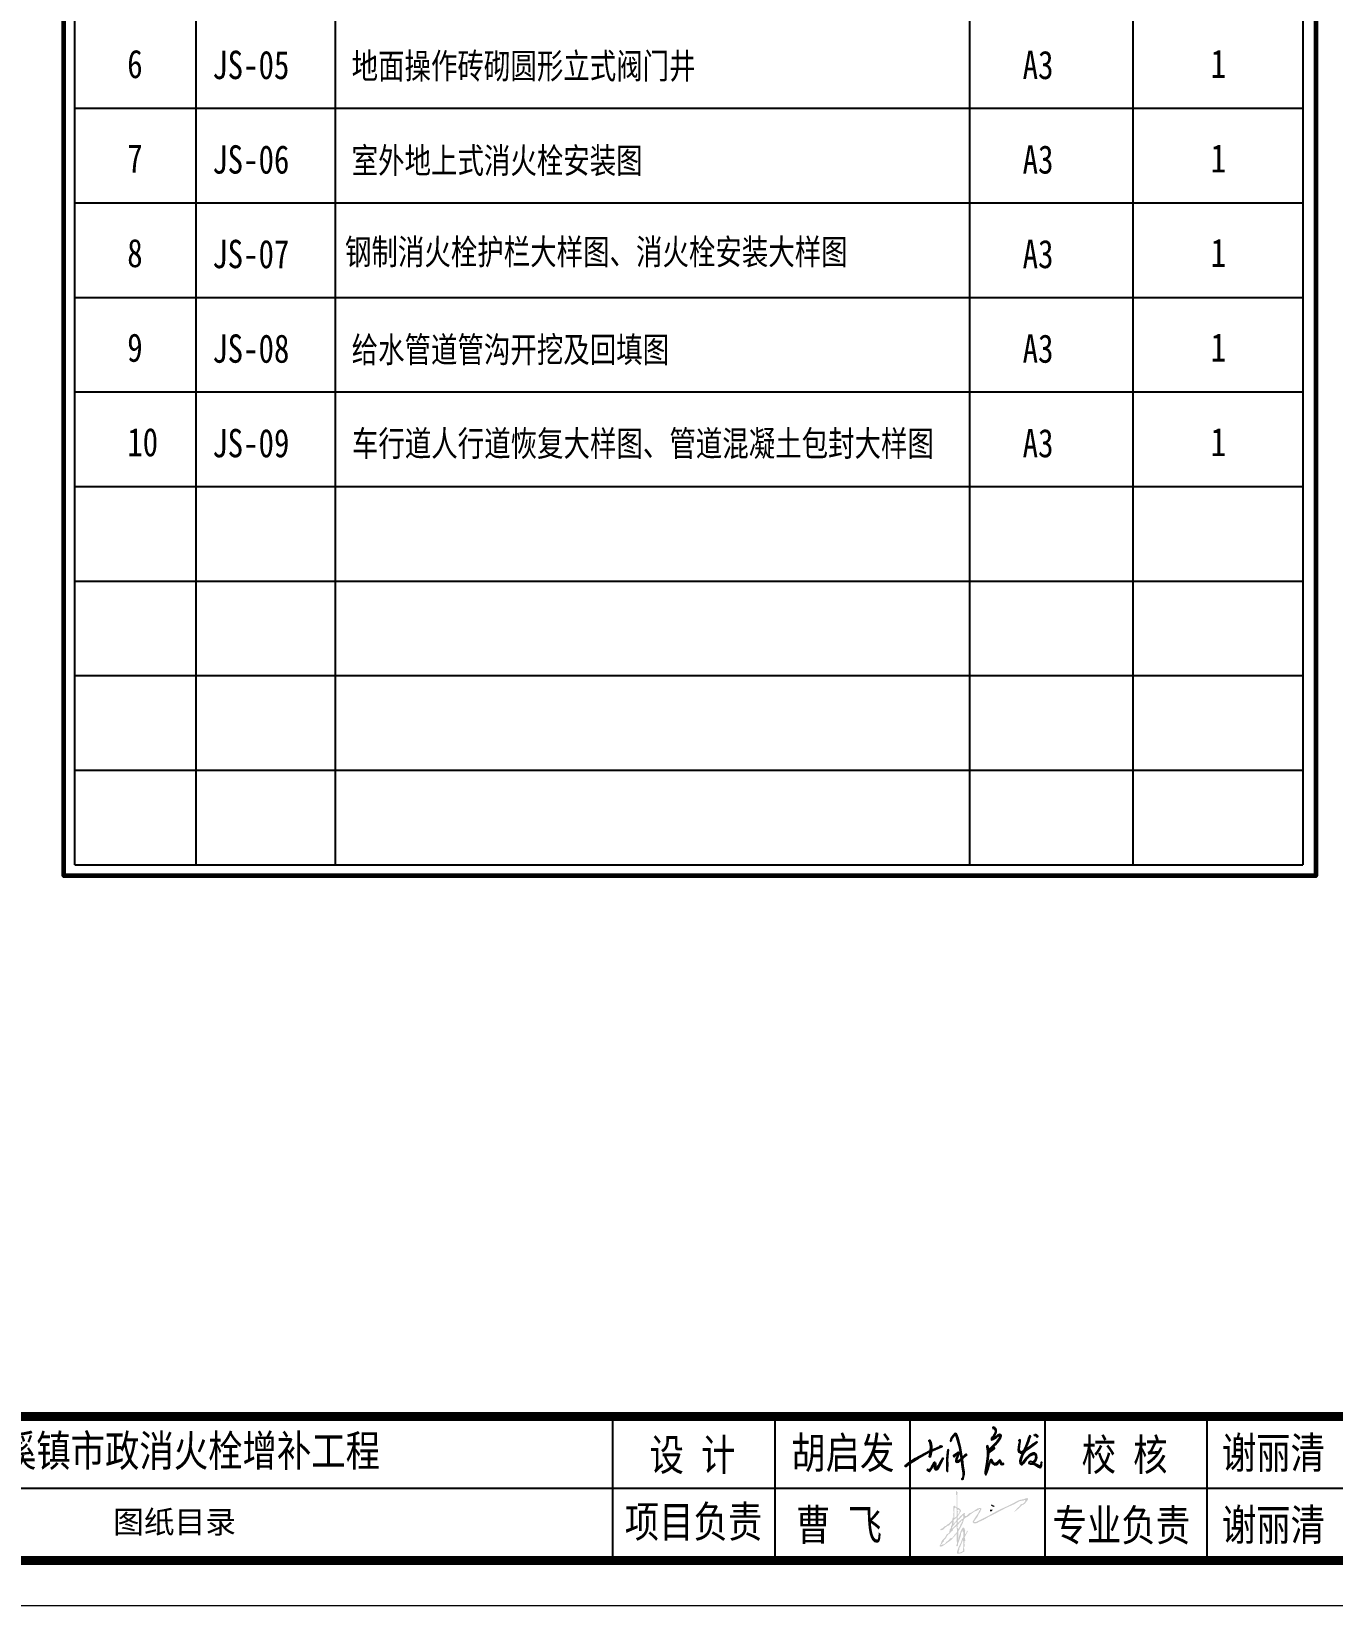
# Model space of a CAD drawing. Header units: millimetres. Extents: x 5592 to 9444, y 2362 to 3548.
# Drawn here: x 6634.9 to 6779.4, y 2721.6 to 2896.4 of the extents above; entities that cross this region are included whole.
import ezdxf
from ezdxf.enums import TextEntityAlignment as Align

# ---------------------------------------------------------------- set-up
doc = ezdxf.new("R2010")
doc.units = ezdxf.units.MM
doc.header["$LTSCALE"] = 250
doc.layers.get('0').update_dxf_attribs({"linetype": 'CONTINUOUS'})
for name, color, linetype in [('PUB_TITLE', 4, 'CONTINUOUS'), ('TK', 7, 'CONTINUOUS'), ('图框', 7, 'CONTINUOUS')]:
    doc.layers.add(name, color=color, linetype=linetype)
doc.styles.add('_TWT_PIPEDN', font='SimSun.ttf', dxfattribs={"width": 0.8, "height": 2, "bigfont": 'HZTXT'})
doc.styles.add('FS', font='SIMFANG.TTF', dxfattribs={"width": 0.8})
doc.styles.add('宋体', font='SimSun.ttf')

# ---------------------------------------------------------------- blocks, each defined once
blk = doc.blocks.new('cf')
at = {"lineweight": 20}
h = blk.add_hatch(color=256, dxfattribs=at)
edge = h.paths.add_edge_path()
edge.add_spline(control_points=[(-1.34, 2.42), (-1.36, 2.43), (-1.41, 2.42), (-1.39, 2.52), (-1.41, 2.59), (-1.39, 2.69), (-1.43, 2.75), (-1.39, 2.79), (-1.35, 2.76), (-1.34, 2.71), (-1.25, 2.69), (-1.3, 2.5), (-1.28, 2.28), (-1.29, 1.93), (-1.28, 1.65), (-1.29, 1.46), (-1.31, 1.29), (-1.13, 1.34), (-1.07, 1.21), (-0.98, 1.14), (-0.97, 1.04), (-1.06, 0.95), (-1.11, 0.82), (-1.17, 0.7), (-1.24, 0.64), (-1.28, 0.58), (-1.28, 0.52), (-1.26, 0.47), (-1.27, 0.39), (-1.18, 0.42), (-1.1, 0.58), (-0.93, 0.7), (-0.81, 0.85), (-0.73, 0.87), (-0.68, 0.91), (-0.65, 0.89), (-0.65, 0.85), (-0.65, 0.79), (-0.66, 0.73), (-0.64, 0.67), (-0.64, 0.63), (-0.6, 0.62), (-0.56, 0.64), (-0.46, 0.65), (-0.38, 0.82), (-0.12, 0.92), (0.16, 1.09), (0.38, 1.26), (0.57, 1.32), (0.66, 1.31), (0.77, 1.31), (0.76, 1.19), (0.69, 1.12), (0.68, 0.98), (0.53, 0.85), (0.47, 0.59), (0.29, 0.4), (0.2, 0.26), (0.16, 0.2), (0.13, 0.18), (0.13, 0.14), (0.17, 0.13), (0.23, 0.12), (0.35, 0.14), (0.64, 0.31), (1.27, 0.58), (2.25, 1.19), (3.29, 1.59), (3.98, 2.02), (4.35, 2.06), (4.53, 2.14), (4.74, 2.2), (4.76, 2.03), (4.61, 1.89), (4.52, 1.69), (4.37, 1.63), (4.33, 1.59), (4.28, 1.6), (4.15, 1.5), (4.03, 1.35), (3.81, 1.16), (3.71, 1.07), (3.58, 1), (3.58, 1.07), (3.69, 1.09), (3.8, 1.32), (4.03, 1.43), (4.14, 1.66), (4.24, 1.67), (4.33, 1.68), (4.41, 1.77), (4.49, 1.86), (4.52, 1.92), (4.53, 2), (4.43, 2.02), (4.36, 1.93), (4.07, 1.97), (3.71, 1.69), (2.93, 1.39), (2.15, 0.94), (1.35, 0.56), (0.92, 0.28), (0.59, 0.16), (0.4, 0.04), (0.21, -0.02), (0.08, 0.04), (0.01, 0.12), (0.05, 0.22), (0.13, 0.33), (0.26, 0.58), (0.49, 0.85), (0.57, 1.09), (0.68, 1.22), (0.59, 1.26), (0.51, 1.15), (0.26, 1.07), (-0.12, 0.85), (-0.38, 0.56), (-0.63, 0.48), (-0.72, 0.38), (-0.77, 0.23), (-0.83, -0.03), (-0.99, -0.28), (-1.11, -0.52), (-1.19, -0.63), (-1.22, -0.7), (-1.2, -0.83), (-1.2, -1), (-1.22, -1.19), (-1.23, -1.31), (-1.24, -1.5), (-1.2, -1.25), (-1.13, -1.08), (-1.05, -0.79), (-0.97, -0.56), (-0.88, -0.45), (-0.83, -0.33), (-0.69, -0.36), (-0.68, -0.48), (-0.59, -0.62), (-0.65, -0.79), (-0.64, -0.91), (-0.65, -0.99), (-0.57, -0.84), (-0.5, -0.78), (-0.5, -0.65), (-0.4, -0.6), (-0.39, -0.67), (-0.44, -0.73), (-0.47, -0.84), (-0.54, -0.92), (-0.57, -0.99), (-0.59, -1.06), (-0.66, -1.12), (-0.67, -1.26), (-0.56, -1.56), (-0.71, -1.49), (-0.66, -1.64), (-0.69, -1.71), (-0.67, -1.77), (-0.66, -1.83), (-0.66, -1.9), (-0.65, -1.97), (-0.77, -2), (-0.68, -2.19), (-0.71, -2.3), (-0.7, -2.44), (-0.83, -2.44), (-0.91, -2.55), (-1.07, -2.55), (-1.19, -2.61), (-1.31, -2.58), (-1.35, -2.45), (-1.25, -2.26), (-1.19, -1.99), (-1.02, -1.71), (-0.93, -1.47), (-0.89, -1.29), (-0.8, -1.2), (-0.75, -1.1), (-0.8, -0.96), (-0.76, -0.79), (-0.82, -0.68), (-0.79, -0.59), (-0.81, -0.58), (-0.84, -0.6), (-0.82, -0.66), (-0.97, -0.72), (-0.97, -1), (-1.07, -1.26), (-1.15, -1.54), (-1.25, -1.72), (-1.23, -1.87), (-1.27, -1.95), (-1.36, -1.96), (-1.39, -1.89), (-1.39, -1.82), (-1.27, -1.74), (-1.38, -1.47), (-1.34, -1.19), (-1.37, -1), (-1.33, -0.82), (-1.46, -1.03), (-1.6, -1.15), (-1.82, -1.44), (-2.12, -1.61), (-2.34, -1.79), (-2.51, -1.91), (-2.65, -1.97), (-2.75, -1.98), (-2.84, -1.91), (-2.68, -1.76), (-2.68, -1.55), (-2.5, -1.34), (-2.29, -1.17), (-2.24, -0.88), (-1.96, -0.84), (-1.98, -0.7), (-1.96, -0.62), (-1.94, -0.54), (-1.93, -0.47), (-1.85, -0.42), (-1.83, -0.32), (-1.83, -0.23), (-1.78, -0.16), (-1.74, -0.08), (-1.79, 0.03), (-1.71, 0.07), (-1.75, 0.11), (-1.81, 0.04), (-1.9, -0.01), (-1.96, -0.16), (-2.14, -0.2), (-2.29, -0.32), (-2.41, -0.45), (-2.52, -0.54), (-2.62, -0.57), (-2.7, -0.58), (-2.76, -0.56), (-2.75, -0.51), (-2.69, -0.48), (-2.63, -0.42), (-2.5, -0.41), (-2.45, -0.24), (-2.25, -0.23), (-2.17, -0.07), (-1.99, -0.03), (-1.9, 0.14), (-1.75, 0.22), (-1.7, 0.34), (-1.72, 0.43), (-1.67, 0.5), (-1.61, 0.52), (-1.64, 0.69), (-1.6, 0.95), (-1.64, 1.24), (-1.65, 1.44), (-1.61, 1.49), (-1.56, 1.47), (-1.52, 1.57), (-1.49, 1.44), (-1.42, 1.45), (-1.34, 1.35), (-1.35, 1.47), (-1.34, 1.72), (-1.34, 2.06), (-1.35, 2.33), (-1.32, 2.41), (-1.34, 2.42)], knot_values=[0, 0, 0, 0, 0.111848, 0.20635, 0.414621, 0.604998, 0.697347, 0.771078, 0.840222, 0.931918, 1.009818, 1.277996, 1.744573, 2.387498, 3.132154, 3.275, 3.547994, 3.76728, 4.038772, 4.224109, 4.381786, 4.553191, 4.901984, 5.114419, 5.295037, 5.412349, 5.476326, 5.65013, 5.73428, 5.779548, 6.087274, 6.693737, 6.910956, 7.131672, 7.174612, 7.220768, 7.279754, 7.394914, 7.554857, 7.633996, 7.713135, 7.761886, 7.834876, 7.96065, 8.286477, 8.766198, 9.443512, 10.095581, 10.308382, 10.506843, 10.637415, 10.810273, 10.984923, 11.231893, 11.500742, 12.012986, 12.68401, 12.868587, 12.964576, 13.051614, 13.096398, 13.130871, 13.247694, 13.47322, 13.785307, 15.102136, 17.246285, 20.16092, 21.266121, 21.728153, 22.156115, 22.45728, 22.61926, 22.92654, 23.558275, 23.741682, 23.816328, 23.867544, 23.996364, 24.638969, 24.996741, 25.540779, 25.575252, 25.626832, 25.799041, 26.103871, 26.936585, 27.235391, 27.33227, 27.430199, 27.776052, 27.944998, 28.076904, 28.17287, 28.32355, 28.462018, 28.778895, 29.731322, 30.881734, 33.422786, 34.733564, 35.791067, 36.232384, 36.656068, 37.054063, 37.260197, 37.402282, 37.58549, 37.795097, 38.159437, 39.135635, 39.639675, 39.765709, 39.865903, 40.013256, 40.431676, 41.358238, 42.371094, 42.560229, 42.791065, 43.078632, 43.410838, 44.269832, 44.686844, 44.910713, 44.991644, 45.14519, 45.593215, 45.940172, 46.179265, 46.358363, 46.610702, 46.931177, 47.714311, 48.103951, 48.302651, 48.528035, 48.696881, 48.907828, 49.077207, 49.619858, 49.752867, 49.804024, 49.986235, 50.216201, 50.513656, 50.598079, 50.65025, 50.806106, 51.076254, 51.215448, 51.394151, 51.508557, 51.588488, 51.87788, 52.379219, 52.411593, 52.647804, 52.79141, 52.865899, 53.000474, 53.153945, 53.25677, 53.3393, 53.676936, 54.004341, 54.128814, 54.303749, 54.553641, 54.849121, 55.10239, 55.300105, 55.452217, 55.792341, 56.410434, 57.005344, 57.543099, 57.847324, 58.015173, 58.21673, 58.464197, 58.781371, 59.100028, 59.171648, 59.194538, 59.240319, 59.32217, 59.488785, 59.9355, 60.687524, 61.075804, 61.561155, 61.766039, 61.908202, 62.031486, 62.150824, 62.284226, 62.40002, 62.860547, 63.587626, 63.966188, 64.089391, 64.300372, 64.728867, 65.474589, 66.136216, 66.639848, 67.037342, 67.299746, 67.474095, 67.597344, 67.785197, 68.381842, 68.797422, 69.231879, 69.853511, 70.245303, 70.388908, 70.555467, 70.682027, 70.84381, 70.959604, 71.176419, 71.363128, 71.44563, 71.630093, 71.855416, 71.94345, 71.986872, 72.106248, 72.316253, 72.623269, 72.870657, 73.319292, 73.62325, 73.873142, 74.067384, 74.231514, 74.314044, 74.366215, 74.482919, 74.659024, 74.820894, 75.147271, 75.459126, 75.78488, 76.0001, 76.427144, 76.753551, 76.905663, 77.121496, 77.238181, 77.343181, 77.439997, 78.045242, 78.879637, 79.054772, 79.127143, 79.198811, 79.318605, 79.435142, 79.638965, 79.735773, 79.898934, 80.014798, 81.324576, 81.526645, 81.646076, 81.646076, 81.646076, 81.646076], degree=3, periodic=0)
edge = h.paths.add_edge_path(flags=16)
edge.add_spline(control_points=[(-1.26, 0.25), (-1.22, 0.29), (-1.13, 0.37), (-1.02, 0.48), (-0.94, 0.56), (-0.89, 0.62), (-0.86, 0.66), (-0.84, 0.68), (-0.81, 0.7), (-0.81, 0.66), (-0.77, 0.66), (-0.78, 0.61), (-0.78, 0.56), (-0.78, 0.51), (-0.77, 0.46), (-0.81, 0.44), (-0.84, 0.39), (-0.9, 0.36), (-0.98, 0.33), (-1.02, 0.27), (-1.06, 0.22), (-1.12, 0.19), (-1.14, 0.13), (-1.2, 0.1), (-1.21, 0.06), (-1.24, 0.06), (-1.26, 0.08), (-1.27, 0.1), (-1.28, 0.14), (-1.27, 0.18), (-1.28, 0.22), (-1.27, 0.24), (-1.26, 0.25)], knot_values=[0, 0, 0, 0, 0.182884, 0.349409, 0.468687, 0.52429, 0.573697, 0.61288, 0.631925, 0.658846, 0.687033, 0.719346, 0.781664, 0.83475, 0.874056, 0.906869, 0.955954, 1.030425, 1.110986, 1.197893, 1.250136, 1.315771, 1.38503, 1.432631, 1.475574, 1.498671, 1.516705, 1.541675, 1.579249, 1.627774, 1.671628, 1.696599, 1.696599, 1.696599, 1.696599], degree=3, periodic=0)
edge = h.paths.add_edge_path(flags=16)
edge.add_spline(control_points=[(-1.24, 1.17), (-1.23, 1.18), (-1.2, 1.18), (-1.15, 1.18), (-1.15, 1.12), (-1.1, 1.13), (-1.07, 1.08), (-1.08, 1.04), (-1.12, 1), (-1.12, 0.95), (-1.12, 0.89), (-1.2, 0.89), (-1.18, 0.81), (-1.2, 0.74), (-1.28, 0.76), (-1.26, 0.84), (-1.27, 0.9), (-1.27, 0.96), (-1.24, 0.98), (-1.21, 0.99), (-1.22, 1.01), (-1.23, 1.02), (-1.25, 1.03), (-1.27, 1.05), (-1.29, 1.08), (-1.28, 1.11), (-1.29, 1.15), (-1.26, 1.17), (-1.25, 1.17), (-1.24, 1.17)], knot_values=[0, 0, 0, 0, 0.046973, 0.081256, 0.1275, 0.170804, 0.212799, 0.250896, 0.301372, 0.3579, 0.405582, 0.449226, 0.527479, 0.587502, 0.632371, 0.720687, 0.790572, 0.825779, 0.866963, 0.884561, 0.902029, 0.923676, 0.946701, 0.971412, 1.003965, 1.03893, 1.073986, 1.107193, 1.119637, 1.119637, 1.119637, 1.119637], degree=3, periodic=0)
edge = h.paths.add_edge_path(flags=16)
edge.add_spline(control_points=[(-1.64, 0.25), (-1.61, 0.25), (-1.58, 0.28), (-1.55, 0.34), (-1.5, 0.38), (-1.45, 0.41), (-1.42, 0.46), (-1.4, 0.48), (-1.36, 0.5), (-1.35, 0.45), (-1.34, 0.41), (-1.36, 0.35), (-1.34, 0.31), (-1.36, 0.26), (-1.39, 0.24), (-1.41, 0.2), (-1.45, 0.17), (-1.48, 0.12), (-1.53, 0.09), (-1.55, 0.05), (-1.54, 0.01), (-1.57, -0.01), (-1.64, -0.01), (-1.61, 0.1), (-1.62, 0.17), (-1.62, 0.22), (-1.64, 0.24), (-1.64, 0.25)], knot_values=[0, 0, 0, 0, 0.07257, 0.12575, 0.181313, 0.257095, 0.310355, 0.345119, 0.369973, 0.412029, 0.460462, 0.521402, 0.575559, 0.595896, 0.647759, 0.687721, 0.742306, 0.807055, 0.848086, 0.90281, 0.925997, 0.962571, 1.006499, 1.087537, 1.204577, 1.24282, 1.259541, 1.259541, 1.259541, 1.259541], degree=3, periodic=0)
edge = h.paths.add_edge_path(flags=16)
edge.add_spline(control_points=[(-1.56, 1.29), (-1.53, 1.29), (-1.49, 1.31), (-1.48, 1.35), (-1.45, 1.38), (-1.43, 1.35), (-1.45, 1.32), (-1.4, 1.3), (-1.37, 1.3), (-1.35, 1.27), (-1.35, 1.24), (-1.35, 1.2), (-1.35, 1.17), (-1.35, 1.13), (-1.35, 1.07), (-1.35, 1.02), (-1.35, 0.95), (-1.35, 0.89), (-1.35, 0.82), (-1.34, 0.76), (-1.35, 0.71), (-1.34, 0.67), (-1.35, 0.64), (-1.36, 0.61), (-1.4, 0.6), (-1.4, 0.55), (-1.45, 0.54), (-1.48, 0.52), (-1.49, 0.47), (-1.57, 0.49), (-1.55, 0.59), (-1.55, 0.68), (-1.56, 0.8), (-1.55, 0.91), (-1.55, 1), (-1.55, 1.06), (-1.55, 1.1), (-1.55, 1.15), (-1.55, 1.2), (-1.54, 1.23), (-1.57, 1.28), (-1.56, 1.29)], knot_values=[0, 0, 0, 0, 0.075688, 0.113653, 0.136399, 0.162159, 0.188361, 0.224857, 0.267693, 0.294419, 0.329354, 0.362833, 0.396312, 0.431247, 0.486637, 0.556522, 0.606013, 0.671516, 0.748718, 0.812832, 0.862344, 0.898764, 0.926764, 0.953489, 0.988227, 1.032021, 1.075664, 1.116466, 1.158461, 1.198217, 1.297723, 1.392349, 1.494284, 1.639853, 1.725747, 1.765048, 1.820381, 1.865505, 1.903463, 1.95441, 2.000372, 2.000372, 2.000372, 2.000372], degree=3, periodic=0)
edge = h.paths.add_edge_path(flags=16)
edge.add_spline(control_points=[(-1.72, -0.33), (-1.71, -0.29), (-1.69, -0.23), (-1.62, -0.18), (-1.58, -0.12), (-1.53, -0.07), (-1.47, -0.02), (-1.49, 0.05), (-1.44, 0.07), (-1.42, 0.11), (-1.4, 0.13), (-1.37, 0.13), (-1.36, 0.09), (-1.35, 0.05), (-1.35, 0), (-1.36, -0.04), (-1.37, -0.07), (-1.4, -0.11), (-1.43, -0.16), (-1.5, -0.2), (-1.55, -0.27), (-1.6, -0.31), (-1.64, -0.35), (-1.68, -0.38), (-1.7, -0.41), (-1.73, -0.43), (-1.75, -0.41), (-1.76, -0.39), (-1.75, -0.36), (-1.72, -0.35), (-1.72, -0.33), (-1.72, -0.33)], knot_values=[0, 0, 0, 0, 0.121483, 0.180593, 0.258126, 0.334236, 0.396236, 0.465213, 0.507625, 0.539749, 0.56937, 0.59026, 0.621894, 0.671023, 0.727227, 0.765024, 0.793071, 0.822026, 0.905319, 0.980599, 1.052236, 1.140864, 1.193164, 1.228542, 1.275127, 1.297446, 1.315409, 1.339871, 1.364436, 1.397553, 1.417867, 1.417867, 1.417867, 1.417867], degree=3, periodic=0)
edge = h.paths.add_edge_path(flags=16)
edge.add_spline(control_points=[(-1.27, -0.1), (-1.22, -0.09), (-1.15, -0.04), (-1.11, 0.08), (-1.02, 0.12), (-0.97, 0.2), (-0.93, 0.24), (-0.91, 0.28), (-0.88, 0.26), (-0.87, 0.21), (-0.86, 0.14), (-0.93, 0.1), (-0.94, 0.02), (-0.99, -0.05), (-1.05, -0.13), (-1.05, -0.27), (-1.15, -0.33), (-1.15, -0.44), (-1.22, -0.44), (-1.25, -0.42), (-1.29, -0.39), (-1.28, -0.31), (-1.27, -0.24), (-1.29, -0.17), (-1.25, -0.13), (-1.28, -0.1), (-1.27, -0.1)], knot_values=[0, 0, 0, 0, 0.159193, 0.236528, 0.363175, 0.443316, 0.506796, 0.53941, 0.549805, 0.605465, 0.680612, 0.745965, 0.81525, 0.893918, 1.01552, 1.121797, 1.260897, 1.331077, 1.383063, 1.419189, 1.457973, 1.524316, 1.6112, 1.680361, 1.738068, 1.744512, 1.744512, 1.744512, 1.744512], degree=3, periodic=0)
edge = h.paths.add_edge_path(flags=16)
edge.add_spline(control_points=[(-1.59, -0.42), (-1.56, -0.38), (-1.5, -0.32), (-1.41, -0.28), (-1.38, -0.2), (-1.34, -0.25), (-1.34, -0.29), (-1.35, -0.37), (-1.33, -0.46), (-1.33, -0.55), (-1.33, -0.63), (-1.32, -0.7), (-1.35, -0.77), (-1.43, -0.82), (-1.45, -0.92), (-1.55, -0.95), (-1.55, -1.04), (-1.63, -1.09), (-1.67, -1.18), (-1.74, -1.23), (-1.82, -1.27), (-1.92, -1.26), (-1.96, -1.38), (-2.07, -1.43), (-2.13, -1.54), (-2.22, -1.55), (-2.27, -1.59), (-2.27, -1.65), (-2.34, -1.69), (-2.39, -1.75), (-2.46, -1.78), (-2.53, -1.79), (-2.59, -1.82), (-2.64, -1.82), (-2.67, -1.87), (-2.69, -1.81), (-2.66, -1.77), (-2.6, -1.74), (-2.57, -1.66), (-2.53, -1.58), (-2.42, -1.54), (-2.47, -1.43), (-2.36, -1.37), (-2.32, -1.28), (-2.22, -1.23), (-2.23, -1.15), (-2.17, -1.08), (-2.1, -0.97), (-1.98, -0.88), (-1.89, -0.8), (-1.85, -0.73), (-1.81, -0.69), (-1.75, -0.66), (-1.72, -0.61), (-1.66, -0.6), (-1.68, -0.55), (-1.68, -0.5), (-1.65, -0.49), (-1.65, -0.44), (-1.6, -0.43), (-1.59, -0.42)], knot_values=[0, 0, 0, 0, 0.148931, 0.249336, 0.294362, 0.33513, 0.364519, 0.451019, 0.557993, 0.638733, 0.71654, 0.805874, 0.850986, 0.926435, 1.06627, 1.125639, 1.203239, 1.287032, 1.386961, 1.485572, 1.554109, 1.642329, 1.740925, 1.875709, 1.994661, 2.081402, 2.136475, 2.169333, 2.254945, 2.334468, 2.404147, 2.493675, 2.540258, 2.599703, 2.634895, 2.662235, 2.711482, 2.78127, 2.867637, 2.949211, 3.057731, 3.141301, 3.228973, 3.375957, 3.435389, 3.522085, 3.566081, 3.718278, 3.898079, 4.026637, 4.072211, 4.127286, 4.205712, 4.264861, 4.293259, 4.362421, 4.382593, 4.415207, 4.456471, 4.514566, 4.514566, 4.514566, 4.514566], degree=3, periodic=0)
edge = h.paths.add_edge_path(flags=16)
edge.add_spline(control_points=[(-1.01, -1.92), (-1.01, -1.88), (-0.99, -1.8), (-0.92, -1.73), (-0.93, -1.64), (-0.87, -1.59), (-0.86, -1.53), (-0.87, -1.47), (-0.81, -1.43), (-0.79, -1.49), (-0.78, -1.56), (-0.78, -1.64), (-0.79, -1.75), (-0.8, -1.87), (-0.77, -2), (-0.8, -2.12), (-0.79, -2.22), (-0.8, -2.3), (-0.78, -2.37), (-0.83, -2.41), (-0.88, -2.38), (-0.9, -2.43), (-0.96, -2.42), (-1, -2.47), (-1.06, -2.46), (-1.09, -2.52), (-1.14, -2.49), (-1.2, -2.48), (-1.18, -2.42), (-1.2, -2.35), (-1.12, -2.29), (-1.13, -2.19), (-1.12, -2.09), (-1.07, -2.01), (-1.01, -1.96), (-1.01, -1.92)], knot_values=[0, 0, 0, 0, 0.135445, 0.222482, 0.291691, 0.361566, 0.438483, 0.482255, 0.531213, 0.573179, 0.646565, 0.74371, 0.823192, 0.963558, 1.111469, 1.205637, 1.327967, 1.41072, 1.461219, 1.523148, 1.559863, 1.590403, 1.657659, 1.709574, 1.76895, 1.804579, 1.862632, 1.909432, 1.959803, 2.024566, 2.102417, 2.21488, 2.294768, 2.405915, 2.507763, 2.507763, 2.507763, 2.507763], degree=3, periodic=0)
h = blk.add_hatch(color=256, dxfattribs=at)
edge = h.paths.add_edge_path()
edge.add_spline(control_points=[(1.54, 1.19), (1.58, 1.19), (1.63, 1.19), (1.7, 1.19), (1.74, 1.17), (1.75, 1.13), (1.69, 1.13), (1.68, 1.09), (1.66, 1.07), (1.64, 1.03), (1.58, 1.03), (1.5, 1.04), (1.52, 1.11), (1.5, 1.15), (1.53, 1.2), (1.54, 1.19)], knot_values=[0, 0, 0, 0, 0.108909, 0.167785, 0.202101, 0.227001, 0.273419, 0.306348, 0.341935, 0.367794, 0.441596, 0.506763, 0.55202, 0.618862, 0.659023, 0.659023, 0.659023, 0.659023], degree=3, periodic=0)
edge = h.paths.add_edge_path()
edge.add_spline(control_points=[(1.63, 1.61), (1.66, 1.62), (1.72, 1.62), (1.72, 1.55), (1.78, 1.54), (1.83, 1.54), (1.88, 1.52), (1.86, 1.46), (1.87, 1.39), (1.82, 1.4), (1.79, 1.39), (1.78, 1.43), (1.78, 1.46), (1.74, 1.46), (1.71, 1.44), (1.69, 1.45), (1.68, 1.47), (1.67, 1.49), (1.64, 1.52), (1.61, 1.51), (1.59, 1.53), (1.56, 1.54), (1.58, 1.57), (1.59, 1.59), (1.61, 1.61), (1.62, 1.6), (1.63, 1.61)], knot_values=[0, 0, 0, 0, 0.079153, 0.125655, 0.178983, 0.229656, 0.26487, 0.323859, 0.389436, 0.420355, 0.447324, 0.482873, 0.500381, 0.545006, 0.573017, 0.591626, 0.606361, 0.641686, 0.663864, 0.697364, 0.72344, 0.754166, 0.785023, 0.804106, 0.820184, 0.850884, 0.850884, 0.850884, 0.850884], degree=3, periodic=0)
blk = doc.blocks.new('A$C6CF24501')
at = {"color": 1, "xscale": 1.848000000000013, "yscale": 1.848000000000013, "zscale": 1.848000000000013}
blk.add_blockref('cf', (0, 0), dxfattribs=at)
blk = doc.blocks.new('A$C1E3F46AF')
at = {"color": 7, "xscale": 0.79872, "yscale": 0.79872, "zscale": 0.79872}
blk.add_blockref('A$C6CF24501', (0, 0), dxfattribs=at)
blk = doc.blocks.new('FFFFFFFFFFFFFFFFFFFFD')
for points in [[(1579, 4363), (1588, 4362), (1600, 4355), (1606, 4343), (1607, 4331), (1604, 4315), (1595, 4299), (1586, 4282), (1577, 4272), (1567, 4257), (1564, 4248), (1567, 4243), (1582, 4250), (1617, 4273), (1639, 4285), (1651, 4288), (1657, 4286), (1657, 4280), (1648, 4261), (1623, 4228), (1568, 4173), (1551, 4156), (1538, 4139), (1534, 4140), (1530, 4163), (1528, 4179), (1521, 4181), (1518, 4179), (1518, 4170), (1525, 4129), (1526, 4108), (1525, 4080), (1519, 4023), (1510, 3979), (1504, 3938), (1500, 3914), (1499, 3897), (1506, 3886), (1511, 3891), (1521, 3919), (1530, 3947), (1543, 3986), (1553, 4019), (1561, 4028), (1574, 4005), (1596, 3986), (1619, 3992), (1641, 4015), (1648, 4021), (1666, 3995), (1675, 3991), (1688, 3993), (1690, 3999), (1683, 4002), (1678, 3999), (1667, 4009), (1656, 4032), (1648, 4035), (1635, 4023), (1611, 4001), (1603, 3997), (1583, 4012), (1568, 4039), (1558, 4039), (1549, 4022), (1538, 3987), (1523, 3942), (1513, 3912), (1508, 3917), (1514, 3946), (1529, 4024), (1538, 4105), (1537, 4112), (1590, 4147), (1598, 4156), (1593, 4165), (1587, 4167), (1588, 4157), (1572, 4146), (1549, 4129), (1540, 4126), (1540, 4130), (1562, 4153), (1605, 4195), (1638, 4233), (1659, 4265), (1665, 4285), (1660, 4297), (1649, 4299), (1628, 4290), (1592, 4266), (1579, 4256), (1577, 4260), (1594, 4283), (1607, 4306), (1613, 4325), (1614, 4343), (1609, 4356), (1600, 4366), (1584, 4374), (1579, 4371), (1578, 4367)], [(676, 3976), (726, 4014), (785, 4051), (881, 4105), (937, 4135), (942, 4174), (933, 4214), (920, 4233), (930, 4240), (937, 4229), (946, 4200), (949, 4180), (947, 4139), (952, 4138), (1032, 4172), (1036, 4171), (1035, 4178), (1045, 4181), (1055, 4178), (1054, 4172), (948, 4128), (933, 4066), (929, 4068), (939, 4123), (929, 4120), (809, 4053), (720, 3997), (686, 3971), (680, 3969), (677, 3972)], [(1149, 4232), (1153, 4244), (1159, 4260), (1178, 4286), (1190, 4297), (1195, 4300), (1200, 4293), (1215, 4238), (1235, 4167), (1255, 4054), (1254, 4051), (1241, 4040), (1227, 4028), (1217, 4024), (1212, 4024), (1207, 4024), (1204, 4029), (1204, 4036), (1218, 4070), (1230, 4101), (1230, 4112), (1224, 4114), (1218, 4113), (1200, 4102), (1188, 4093), (1179, 4084), (1173, 4083), (1179, 4072), (1184, 4073), (1197, 4088), (1216, 4100), (1224, 4101), (1218, 4083), (1203, 4053), (1198, 4032), (1200, 4020), (1212, 4016), (1229, 4018), (1255, 4039), (1258, 4028), (1262, 3992), (1268, 3944), (1275, 3902), (1274, 3882), (1271, 3853), (1268, 3844), (1262, 3844), (1259, 3845), (1260, 3840), (1265, 3839), (1273, 3845), (1279, 3863), (1284, 3892), (1283, 3915), (1275, 3978), (1266, 4045), (1275, 4058), (1311, 4090), (1310, 4093), (1305, 4093), (1289, 4082), (1267, 4062), (1262, 4077), (1243, 4176), (1221, 4259), (1206, 4301), (1198, 4306), (1193, 4308), (1177, 4293), (1155, 4264), (1147, 4247), (1143, 4234)], [(1847, 4238), (1853, 4231), (1852, 4213), (1848, 4192), (1841, 4142), (1842, 4129), (1850, 4116), (1859, 4109), (1883, 4112), (1887, 4111), (1874, 4081), (1859, 4042), (1856, 4024), (1859, 4001), (1869, 3991), (1882, 3992), (1895, 4006), (1922, 4041), (1948, 4069), (1970, 4086), (1994, 4098), (2009, 4096), (2019, 4085), (2021, 4070), (2019, 4054), (2017, 4043), (2007, 4029), (1994, 4012), (1988, 4014), (1966, 4021), (1954, 4016), (1951, 4006), (1966, 3997), (1987, 3998), (1995, 3999), (2010, 3989), (2050, 3965), (2067, 3959), (2074, 3963), (2081, 3982), (2080, 4013), (2076, 3999), (2069, 3978), (2066, 3969), (2025, 3992), (2002, 4008), (2017, 4026), (2026, 4041), (2033, 4064), (2029, 4084), (2022, 4099), (2010, 4106), (1994, 4106), (1977, 4100), (1952, 4085), (1929, 4064), (1903, 4030), (1886, 4009), (1877, 4002), (1868, 4008), (1871, 4038), (1885, 4080), (1900, 4115), (1912, 4129), (1966, 4167), (2023, 4206), (2035, 4219), (2033, 4222), (2024, 4216), (1982, 4189), (1920, 4148), (1913, 4144), (1918, 4159), (1949, 4229), (1958, 4258), (1966, 4280), (1964, 4285), (1955, 4283), (1947, 4257), (1936, 4224), (1917, 4179), (1901, 4145), (1897, 4131), (1882, 4122), (1870, 4117), (1859, 4121), (1851, 4144), (1855, 4181), (1861, 4223), (1859, 4242), (1853, 4244), (1846, 4238)], [(2010, 4300), (2021, 4299), (2028, 4297), (2037, 4284), (2039, 4275), (2036, 4273), (2026, 4287), (2015, 4291), (2007, 4290)], [(914, 3942), (919, 3935), (923, 3930), (933, 3942), (951, 3967), (963, 3984), (968, 3999), (980, 4013), (985, 4012), (990, 3998), (988, 3968), (990, 3951), (993, 3946), (998, 3944), (1005, 3952), (1022, 3979), (1035, 4000), (1055, 4034), (1066, 4055), (1067, 4050), (1056, 4030), (1032, 3983), (1020, 3960), (1009, 3942), (1000, 3937), (991, 3937), (984, 3945), (982, 3973), (981, 3995), (979, 3999), (973, 3995), (968, 3979), (956, 3960), (943, 3940), (928, 3919), (916, 3921), (909, 3930), (908, 3940), (912, 3942)], [(1112, 4137), (1116, 4136), (1113, 4119), (1107, 4054), (1105, 4006), (1106, 3975), (1105, 3928), (1108, 3922), (1112, 3920), (1114, 3938), (1115, 3996), (1114, 4034), (1116, 4070), (1121, 4113), (1123, 4138), (1118, 4143)]]:
    blk.add_hatch(color=7).paths.add_polyline_path(points)
at = {"color": 7}
for points in [[(1579, 4363), (1588, 4362), (1600, 4355), (1606, 4343), (1607, 4331), (1604, 4315), (1595, 4299), (1586, 4282), (1577, 4272), (1567, 4257), (1564, 4248), (1567, 4243), (1582, 4250), (1617, 4273), (1639, 4285), (1651, 4288), (1657, 4286), (1657, 4280), (1648, 4261), (1623, 4228), (1568, 4173), (1551, 4156), (1538, 4139), (1534, 4140), (1530, 4163), (1528, 4179), (1521, 4181), (1518, 4179), (1518, 4170), (1525, 4129), (1526, 4108), (1525, 4080), (1519, 4023), (1510, 3979), (1504, 3938), (1500, 3914), (1499, 3897), (1506, 3886), (1511, 3891), (1521, 3919), (1530, 3947), (1543, 3986), (1553, 4019), (1561, 4028), (1574, 4005), (1596, 3986), (1619, 3992), (1641, 4015), (1648, 4021), (1666, 3995), (1675, 3991), (1688, 3993), (1690, 3999), (1683, 4002), (1678, 3999), (1667, 4009), (1656, 4032), (1648, 4035), (1635, 4023), (1611, 4001), (1603, 3997), (1583, 4012), (1568, 4039), (1558, 4039), (1549, 4022), (1538, 3987), (1523, 3942), (1513, 3912), (1508, 3917), (1514, 3946), (1529, 4024), (1538, 4105), (1537, 4112), (1590, 4147), (1598, 4156), (1593, 4165), (1587, 4167), (1588, 4157), (1572, 4146), (1549, 4129), (1540, 4126), (1540, 4130), (1562, 4153), (1605, 4195), (1638, 4233), (1659, 4265), (1665, 4285), (1660, 4297), (1649, 4299), (1628, 4290), (1592, 4266), (1579, 4256), (1577, 4260), (1594, 4283), (1607, 4306), (1613, 4325), (1614, 4343), (1609, 4356), (1600, 4366), (1584, 4374), (1579, 4371), (1578, 4367)], [(676, 3976), (726, 4014), (785, 4051), (881, 4105), (937, 4135), (942, 4174), (933, 4214), (920, 4233), (930, 4240), (937, 4229), (946, 4200), (949, 4180), (947, 4139), (952, 4138), (1032, 4172), (1036, 4171), (1035, 4178), (1045, 4181), (1055, 4178), (1054, 4172), (948, 4128), (933, 4066), (929, 4068), (939, 4123), (929, 4120), (809, 4053), (720, 3997), (686, 3971), (680, 3969), (677, 3972)], [(1149, 4232), (1153, 4244), (1159, 4260), (1178, 4286), (1190, 4297), (1195, 4300), (1200, 4293), (1215, 4238), (1235, 4167), (1255, 4054), (1254, 4051), (1241, 4040), (1227, 4028), (1217, 4024), (1212, 4024), (1207, 4024), (1204, 4029), (1204, 4036), (1218, 4070), (1230, 4101), (1230, 4112), (1224, 4114), (1218, 4113), (1200, 4102), (1188, 4093), (1179, 4084), (1173, 4083), (1179, 4072), (1184, 4073), (1197, 4088), (1216, 4100), (1224, 4101), (1218, 4083), (1203, 4053), (1198, 4032), (1200, 4020), (1212, 4016), (1229, 4018), (1255, 4039), (1258, 4028), (1262, 3992), (1268, 3944), (1275, 3902), (1274, 3882), (1271, 3853), (1268, 3844), (1262, 3844), (1259, 3845), (1260, 3840), (1265, 3839), (1273, 3845), (1279, 3863), (1284, 3892), (1283, 3915), (1275, 3978), (1266, 4045), (1275, 4058), (1311, 4090), (1310, 4093), (1305, 4093), (1289, 4082), (1267, 4062), (1262, 4077), (1243, 4176), (1221, 4259), (1206, 4301), (1198, 4306), (1193, 4308), (1177, 4293), (1155, 4264), (1147, 4247), (1143, 4234)], [(1847, 4238), (1853, 4231), (1852, 4213), (1848, 4192), (1841, 4142), (1842, 4129), (1850, 4116), (1859, 4109), (1883, 4112), (1887, 4111), (1874, 4081), (1859, 4042), (1856, 4024), (1859, 4001), (1869, 3991), (1882, 3992), (1895, 4006), (1922, 4041), (1948, 4069), (1970, 4086), (1994, 4098), (2009, 4096), (2019, 4085), (2021, 4070), (2019, 4054), (2017, 4043), (2007, 4029), (1994, 4012), (1988, 4014), (1966, 4021), (1954, 4016), (1951, 4006), (1966, 3997), (1987, 3998), (1995, 3999), (2010, 3989), (2050, 3965), (2067, 3959), (2074, 3963), (2081, 3982), (2080, 4013), (2076, 3999), (2069, 3978), (2066, 3969), (2025, 3992), (2002, 4008), (2017, 4026), (2026, 4041), (2033, 4064), (2029, 4084), (2022, 4099), (2010, 4106), (1994, 4106), (1977, 4100), (1952, 4085), (1929, 4064), (1903, 4030), (1886, 4009), (1877, 4002), (1868, 4008), (1871, 4038), (1885, 4080), (1900, 4115), (1912, 4129), (1966, 4167), (2023, 4206), (2035, 4219), (2033, 4222), (2024, 4216), (1982, 4189), (1920, 4148), (1913, 4144), (1918, 4159), (1949, 4229), (1958, 4258), (1966, 4280), (1964, 4285), (1955, 4283), (1947, 4257), (1936, 4224), (1917, 4179), (1901, 4145), (1897, 4131), (1882, 4122), (1870, 4117), (1859, 4121), (1851, 4144), (1855, 4181), (1861, 4223), (1859, 4242), (1853, 4244), (1846, 4238)], [(2010, 4300), (2021, 4299), (2028, 4297), (2037, 4284), (2039, 4275), (2036, 4273), (2026, 4287), (2015, 4291), (2007, 4290)], [(914, 3942), (919, 3935), (923, 3930), (933, 3942), (951, 3967), (963, 3984), (968, 3999), (980, 4013), (985, 4012), (990, 3998), (988, 3968), (990, 3951), (993, 3946), (998, 3944), (1005, 3952), (1022, 3979), (1035, 4000), (1055, 4034), (1066, 4055), (1067, 4050), (1056, 4030), (1032, 3983), (1020, 3960), (1009, 3942), (1000, 3937), (991, 3937), (984, 3945), (982, 3973), (981, 3995), (979, 3999), (973, 3995), (968, 3979), (956, 3960), (943, 3940), (928, 3919), (916, 3921), (909, 3930), (908, 3940), (912, 3942)], [(1112, 4137), (1116, 4136), (1113, 4119), (1107, 4054), (1105, 4006), (1106, 3975), (1105, 3928), (1108, 3922), (1112, 3920), (1114, 3938), (1115, 3996), (1114, 4034), (1116, 4070), (1121, 4113), (1123, 4138), (1118, 4143)]]:
    blk.add_lwpolyline(points, close=True, dxfattribs=at)
blk = doc.blocks.new('A$C00DF43F2')
at = {"layer": 'TK', "color": 7}
for p, q in [((204.5, 16.5), (204.5, 0.5)), ((219.5, 16.5), (219.5, 0.5)), ((234.5, 16.5), (234.5, 0.5)), ((252.5, 16.5), (252.5, 0.5)), ((390.5, 8.5), (89.84, 8.5))]:
    blk.add_line(p, q, dxfattribs=at)
at = {"layer": 'TK', "color": 7, "const_width": 1}
blk.add_lwpolyline([(390.5, 0.5), (390.5, 16.5), (0.5, 16.5), (0.5, 0.5)], close=True, dxfattribs=at)
at = {"layer": 'TK', "color": 7}
blk.add_lwpolyline([(186.5, 16.5), (186.5, 0.5)], dxfattribs=at)
at = {"color": 5, "xscale": 0.01080000000365544, "yscale": 0.01080000000001746, "zscale": 0.01080000000001746}
blk.add_blockref('FFFFFFFFFFFFFFFFFFFFD', (211.68, -31.94), dxfattribs=at)
at = {"color": 7, "xscale": 0.8800000000046566, "yscale": 0.8800000000001091, "zscale": 0.8800000000000132}
blk.add_blockref('A$C1E3F46AF', (226.47, 4.61), dxfattribs=at)
at = {"color": 7, "style": 'FS', "width": 0.8}
blk.add_text('东溪镇市政消火栓增补工程', height=3.5, dxfattribs=at).set_placement((137.75, 12.69), align=Align.MIDDLE_CENTER)
for s, p in [('设 计', (190.6, 10.49)), ('胡启发', (206.34, 10.71)), ('校 核', (238.6, 10.49)), ('谢丽清', (254.18, 10.71)), ('项目负责', (187.85, 3.06)), ('曹 飞', (206.88, 2.71)), ('专业负责', (235.37, 2.66)), ('谢丽清', (254.18, 2.71))]:
    blk.add_text(s, height=3.5, dxfattribs=at).set_placement(p)

msp = doc.modelspace()

# ---------------------------------------------------------------- linework, layer by layer
at = {"layer": 'PUB_TITLE', "color": 4, "lineweight": 13}
msp.add_lwpolyline([(6488.42, 2721.638), (6908.42, 2721.638), (6908.42, 3018.638), (6488.42, 3018.638)], close=True, dxfattribs=at)
at = {"layer": 'PUB_TITLE', "color": 4, "lineweight": 30, "const_width": 1}
msp.add_lwpolyline([(6513.42, 2726.638), (6903.42, 2726.638), (6903.42, 3013.638), (6513.42, 3013.638)], close=True, dxfattribs=at)
at = {"layer": '图框', "lineweight": 60}
msp.add_lwpolyline([(6638.46, 2962.711), (6777.521, 2962.711), (6777.521, 2802.674), (6638.46, 2802.674)], close=True, dxfattribs=at)
at = {"layer": '图框'}
for points in [[(6639.663, 2803.903), (6639.663, 2961.403), (6776.093, 2961.403), (6776.093, 2803.903)], [(6653.103, 2961.403), (6653.103, 2803.903)], [(6668.584, 2961.403), (6668.584, 2803.903)], [(6722.272, 2961.403), (6739.072, 2961.403), (6739.072, 2803.903)], [(6739.516, 2961.403), (6776.093, 2961.403), (6776.093, 2803.903)], [(6740.396, 2961.403), (6757.196, 2961.403), (6757.196, 2803.903)], [(6639.663, 2887.903), (6776.093, 2887.903)], [(6639.663, 2877.403), (6776.093, 2877.403)], [(6639.663, 2866.903), (6776.093, 2866.903)], [(6639.663, 2856.403), (6776.093, 2856.403)], [(6639.663, 2845.903), (6776.093, 2845.903)], [(6639.663, 2835.403), (6776.093, 2835.403)], [(6639.663, 2824.903), (6776.093, 2824.903)], [(6639.663, 2814.403), (6776.093, 2814.403)], [(6639.663, 2803.903), (6776.093, 2803.903)]]:
    msp.add_lwpolyline(points, dxfattribs=at)

# ---------------------------------------------------------------- block references
at = {"color": 0}
msp.add_blockref('A$C00DF43F2', (6512.92, 2726.138), dxfattribs=at)

# ---------------------------------------------------------------- texts
at = {"color": 7, "style": '_TWT_PIPEDN'}
for s, height, width, p in [('6', 3.15, 0.8, (6645.5, 2891.251)), ('JS-05', 3.15, 0.8, (6654.94, 2891.142)), ('地面操作砖砌圆形立式阀门井', 2.835, 0.76, (6670.427, 2891.182)), ('A3', 3.15, 0.8, (6744.963, 2891.142)), ('1', 3.15, 0.8, (6765.843, 2891.273)), ('7', 3.15, 0.8, (6645.5, 2880.751)), ('JS-06', 3.15, 0.8, (6654.94, 2880.642)), ('室外地上式消火栓安装图', 2.835, 0.76, (6670.427, 2880.682)), ('A3', 3.15, 0.8, (6744.963, 2880.642)), ('1', 3.15, 0.8, (6765.843, 2880.773)), ('钢制消火栓护栏大样图、消火栓安装大样图', 2.835, 0.76, (6669.69, 2870.541)), ('8', 3.15, 0.8, (6645.5, 2870.251)), ('JS-07', 3.15, 0.8, (6654.94, 2870.142)), ('A3', 3.15, 0.8, (6744.963, 2870.142)), ('1', 3.15, 0.8, (6765.843, 2870.273)), ('9', 3.15, 0.8, (6645.5, 2859.751)), ('JS-08', 3.15, 0.8, (6654.94, 2859.642)), ('给水管道管沟开挖及回填图', 2.835, 0.76, (6670.427, 2859.682)), ('A3', 3.15, 0.8, (6744.963, 2859.642)), ('1', 3.15, 0.8, (6765.843, 2859.773)), ('10', 3.15, 0.8, (6645.5, 2849.251)), ('JS-09', 3.15, 0.8, (6654.94, 2849.142)), ('车行道人行道恢复大样图、管道混凝土包封大样图', 2.835, 0.76, (6670.455, 2849.262)), ('A3', 3.15, 0.8, (6744.963, 2849.142)), ('1', 3.15, 0.8, (6765.843, 2849.273))]:
    msp.add_text(s, height=height, dxfattribs=dict(at, width=width)).set_placement(p)
at = {"layer": '图框', "color": 7, "style": '宋体'}
msp.add_text('图纸目录', height=2.5, dxfattribs=at).set_placement((6643.939, 2729.667))

doc.saveas('drawing.dxf')
